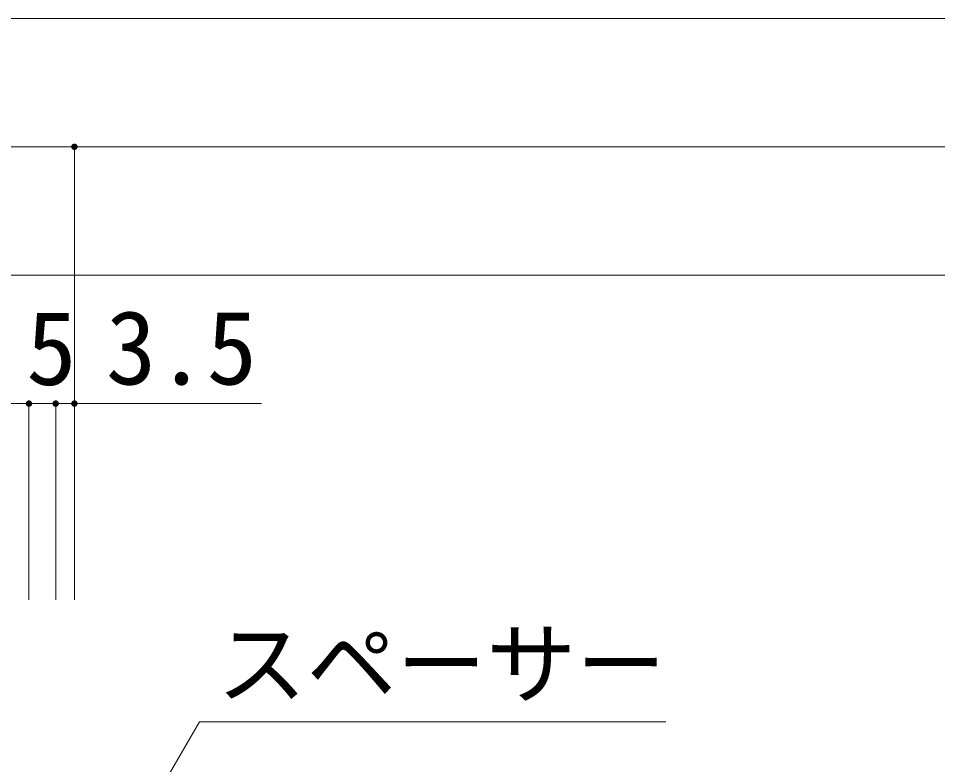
# Model space of a CAD drawing. Units: millimetres, scale not verified. Extents: x -10000 to 10000, y -6925 to 6925.
# Drawn here: x -6806 to -5732, y -3476 to -2604 of the extents above; entities that cross this region are included whole.
import ezdxf
from ezdxf.enums import TextEntityAlignment as Align

# ---------------------------------------------------------------- set-up
doc = ezdxf.new("R2010")
doc.units = ezdxf.units.MM
doc.header["$LTSCALE"] = 50
for name, color, linetype, lineweight in [('0-5_1-7', 7, 'Continuous', 9), ('0-9_1-8', 3, 'Continuous', 9), ('2-1_3-7', 7, 'Continuous', 9), ('2-4_3-8', 3, 'Continuous', 9)]:
    doc.layers.add(name, color=color, linetype=linetype, lineweight=lineweight)
doc.styles.add('ＭＳ ゴシック', font='')
doc.styles.get('ＭＳ ゴシック').set_extended_font_data('MS Gothic')

msp = doc.modelspace()

# ---------------------------------------------------------------- linework, layer by layer
at = {"layer": '2-1_3-7', "color": 3}
for p, q in [((-2752.84, -2603.89), (-7365.53, -2603.89)), ((-6740.53, -2753.89), (-7365.53, -2753.89)), ((-6740.53, -2753.89), (-6740.53, -3283.18)), ((-2752.84, -2753.89), (-6740.53, -2753.89)), ((-2805.97, -2903.89), (-6949.91, -2903.89)), ((-6793.66, -3053.89), (-6949.91, -3053.89)), ((-6762.41, -3053.89), (-6793.66, -3053.89)), ((-6793.66, -3053.89), (-6793.66, -3283.18)), ((-6740.53, -3053.89), (-6762.41, -3053.89)), ((-6762.41, -3053.89), (-6762.41, -3283.18)), ((-6740.53, -3053.89), (-6521.79, -3053.89)), ((-6740.53, -3178.89), (-6740.53, -3283.18))]:
    msp.add_line(p, q, dxfattribs=at)
at = {"layer": '2-1_3-7'}
for points in [[(-6744.22, -2753.18), (-6740.53, -2753.89), (-6744.28, -2753.65)], [(-6744.22, -2753.18), (-6740.53, -2753.89), (-6744.28, -2753.65)], [(-6744.28, -2753.65), (-6740.53, -2753.89), (-6744.28, -2753.89)], [(-6744.28, -2753.65), (-6740.53, -2753.89), (-6744.28, -2753.89)], [(-6744.28, -2753.89), (-6743.27, -2756.45), (-6744.25, -2754.36)], [(-6744.28, -2753.89), (-6742.92, -2756.78), (-6743.27, -2756.45)], [(-6740.53, -2753.89), (-6742.92, -2756.78), (-6744.28, -2753.89)], [(-6744.28, -2753.89), (-6743.27, -2756.45), (-6744.25, -2754.36)], [(-6744.28, -2753.89), (-6742.92, -2756.78), (-6743.27, -2756.45)], [(-6740.53, -2753.89), (-6742.92, -2756.78), (-6744.28, -2753.89)], [(-6744.25, -2754.36), (-6743.57, -2756.09), (-6744.16, -2754.82)], [(-6744.25, -2754.36), (-6743.27, -2756.45), (-6743.57, -2756.09)], [(-6744.25, -2754.36), (-6743.57, -2756.09), (-6744.16, -2754.82)], [(-6744.25, -2754.36), (-6743.27, -2756.45), (-6743.57, -2756.09)], [(-6744.1, -2752.73), (-6740.53, -2753.89), (-6744.22, -2753.18)], [(-6744.1, -2752.73), (-6740.53, -2753.89), (-6744.22, -2753.18)], [(-6744.16, -2754.82), (-6743.82, -2755.69), (-6744.02, -2755.27)], [(-6744.16, -2754.82), (-6743.57, -2756.09), (-6743.82, -2755.69)], [(-6744.16, -2754.82), (-6743.82, -2755.69), (-6744.02, -2755.27)], [(-6744.16, -2754.82), (-6743.57, -2756.09), (-6743.82, -2755.69)], [(-6743.93, -2752.29), (-6740.53, -2753.89), (-6744.1, -2752.73)], [(-6743.93, -2752.29), (-6740.53, -2753.89), (-6744.1, -2752.73)], [(-6743.7, -2751.88), (-6740.53, -2753.89), (-6743.93, -2752.29)], [(-6743.7, -2751.88), (-6740.53, -2753.89), (-6743.93, -2752.29)], [(-6743.42, -2751.5), (-6740.53, -2753.89), (-6743.7, -2751.88)], [(-6743.42, -2751.5), (-6740.53, -2753.89), (-6743.7, -2751.88)], [(-6743.1, -2751.15), (-6740.53, -2753.89), (-6743.42, -2751.5)], [(-6743.1, -2751.15), (-6740.53, -2753.89), (-6743.42, -2751.5)], [(-6742.74, -2750.85), (-6740.53, -2753.89), (-6743.1, -2751.15)], [(-6742.74, -2750.85), (-6740.53, -2753.89), (-6743.1, -2751.15)], [(-6740.53, -2753.89), (-6742.54, -2757.05), (-6742.92, -2756.78)], [(-6740.53, -2753.89), (-6742.54, -2757.05), (-6742.92, -2756.78)], [(-6742.34, -2750.6), (-6740.53, -2753.89), (-6742.74, -2750.85)], [(-6742.34, -2750.6), (-6740.53, -2753.89), (-6742.74, -2750.85)], [(-6740.53, -2753.89), (-6742.13, -2757.28), (-6742.54, -2757.05)], [(-6740.53, -2753.89), (-6742.13, -2757.28), (-6742.54, -2757.05)], [(-6741.91, -2750.4), (-6740.53, -2753.89), (-6742.34, -2750.6)], [(-6741.91, -2750.4), (-6740.53, -2753.89), (-6742.34, -2750.6)], [(-6740.53, -2753.89), (-6741.69, -2757.45), (-6742.13, -2757.28)], [(-6740.53, -2753.89), (-6741.69, -2757.45), (-6742.13, -2757.28)], [(-6741.91, -2750.4), (-6740.53, -2750.14), (-6740.53, -2753.89)], [(-6741.47, -2750.25), (-6740.53, -2750.14), (-6741.91, -2750.4)], [(-6741.91, -2750.4), (-6740.53, -2750.14), (-6740.53, -2753.89)], [(-6741.47, -2750.25), (-6740.53, -2750.14), (-6741.91, -2750.4)], [(-6740.53, -2753.89), (-6741.24, -2757.57), (-6741.69, -2757.45)], [(-6740.53, -2753.89), (-6741.24, -2757.57), (-6741.69, -2757.45)], [(-6741, -2750.17), (-6740.53, -2750.14), (-6741.47, -2750.25)], [(-6741, -2750.17), (-6740.53, -2750.14), (-6741.47, -2750.25)], [(-6740.53, -2753.89), (-6740.77, -2757.63), (-6741.24, -2757.57)], [(-6740.53, -2753.89), (-6740.77, -2757.63), (-6741.24, -2757.57)], [(-6740.53, -2753.89), (-6740.53, -2757.64), (-6740.77, -2757.63)], [(-6740.53, -2753.89), (-6740.53, -2757.64), (-6740.77, -2757.63)], [(-6740.53, -2750.14), (-6736.78, -2753.89), (-6740.53, -2753.89)], [(-6740.3, -2750.14), (-6736.78, -2753.89), (-6740.53, -2750.14)], [(-6740.53, -2750.14), (-6736.78, -2753.89), (-6740.53, -2753.89)], [(-6740.3, -2750.14), (-6736.78, -2753.89), (-6740.53, -2750.14)], [(-6740.53, -2753.89), (-6740.06, -2757.61), (-6740.53, -2757.64)], [(-6740.53, -2753.89), (-6739.6, -2757.52), (-6740.06, -2757.61)], [(-6740.53, -2753.89), (-6739.15, -2757.37), (-6739.6, -2757.52)], [(-6740.53, -2753.89), (-6738.73, -2757.17), (-6739.15, -2757.37)], [(-6736.78, -2753.89), (-6738.73, -2757.17), (-6740.53, -2753.89)], [(-6740.53, -2753.89), (-6740.06, -2757.61), (-6740.53, -2757.64)], [(-6740.53, -2753.89), (-6739.6, -2757.52), (-6740.06, -2757.61)], [(-6740.53, -2753.89), (-6739.15, -2757.37), (-6739.6, -2757.52)], [(-6740.53, -2753.89), (-6738.73, -2757.17), (-6739.15, -2757.37)], [(-6736.78, -2753.89), (-6738.73, -2757.17), (-6740.53, -2753.89)], [(-6739.83, -2750.2), (-6736.78, -2753.89), (-6740.3, -2750.14)], [(-6739.83, -2750.2), (-6736.78, -2753.89), (-6740.3, -2750.14)], [(-6739.37, -2750.32), (-6736.78, -2753.89), (-6739.83, -2750.2)], [(-6739.37, -2750.32), (-6736.78, -2753.89), (-6739.83, -2750.2)], [(-6738.94, -2750.49), (-6736.78, -2753.89), (-6739.37, -2750.32)], [(-6738.94, -2750.49), (-6736.78, -2753.89), (-6739.37, -2750.32)], [(-6738.52, -2750.72), (-6736.78, -2753.89), (-6738.94, -2750.49)], [(-6738.52, -2750.72), (-6736.78, -2753.89), (-6738.94, -2750.49)], [(-6736.78, -2753.89), (-6738.33, -2756.92), (-6738.73, -2757.17)], [(-6736.78, -2753.89), (-6738.33, -2756.92), (-6738.73, -2757.17)], [(-6738.14, -2751), (-6736.78, -2753.89), (-6738.52, -2750.72)], [(-6738.14, -2751), (-6736.78, -2753.89), (-6738.52, -2750.72)], [(-6736.78, -2753.89), (-6737.97, -2756.62), (-6738.33, -2756.92)], [(-6736.78, -2753.89), (-6737.97, -2756.62), (-6738.33, -2756.92)], [(-6737.8, -2751.32), (-6736.78, -2753.89), (-6738.14, -2751)], [(-6737.8, -2751.32), (-6736.78, -2753.89), (-6738.14, -2751)], [(-6736.78, -2753.89), (-6737.64, -2756.28), (-6737.97, -2756.62)], [(-6736.78, -2753.89), (-6737.64, -2756.28), (-6737.97, -2756.62)], [(-6737.8, -2751.32), (-6736.81, -2753.42), (-6736.78, -2753.89)], [(-6737.5, -2751.68), (-6736.81, -2753.42), (-6737.8, -2751.32)], [(-6737.8, -2751.32), (-6736.81, -2753.42), (-6736.78, -2753.89)], [(-6737.5, -2751.68), (-6736.81, -2753.42), (-6737.8, -2751.32)], [(-6736.78, -2753.89), (-6737.37, -2755.9), (-6737.64, -2756.28)], [(-6736.78, -2753.89), (-6737.37, -2755.9), (-6737.64, -2756.28)], [(-6737.5, -2751.68), (-6736.9, -2752.95), (-6736.81, -2753.42)], [(-6737.25, -2752.08), (-6736.9, -2752.95), (-6737.5, -2751.68)], [(-6737.5, -2751.68), (-6736.9, -2752.95), (-6736.81, -2753.42)], [(-6737.25, -2752.08), (-6736.9, -2752.95), (-6737.5, -2751.68)], [(-6736.78, -2753.89), (-6737.14, -2755.48), (-6737.37, -2755.9)], [(-6736.78, -2753.89), (-6737.14, -2755.48), (-6737.37, -2755.9)], [(-6737.25, -2752.08), (-6737.05, -2752.51), (-6736.9, -2752.95)], [(-6737.25, -2752.08), (-6737.05, -2752.51), (-6736.9, -2752.95)], [(-6736.78, -2753.89), (-6736.97, -2755.05), (-6737.14, -2755.48)], [(-6736.78, -2753.89), (-6736.97, -2755.05), (-6737.14, -2755.48)], [(-6736.78, -2753.89), (-6736.85, -2754.59), (-6736.97, -2755.05)], [(-6736.78, -2753.89), (-6736.85, -2754.59), (-6736.97, -2755.05)], [(-6736.78, -2753.89), (-6736.79, -2754.12), (-6736.85, -2754.59)], [(-6736.78, -2753.89), (-6736.79, -2754.12), (-6736.85, -2754.59)], [(-6795.04, -3050.4), (-6793.66, -3050.14), (-6793.66, -3053.89)], [(-6794.59, -3050.25), (-6793.66, -3050.14), (-6795.04, -3050.4)], [(-6794.13, -3050.17), (-6793.66, -3050.14), (-6794.59, -3050.25)], [(-6793.66, -3050.14), (-6789.91, -3053.89), (-6793.66, -3053.89)], [(-6793.42, -3050.14), (-6789.91, -3053.89), (-6793.66, -3050.14)], [(-6792.95, -3050.2), (-6789.91, -3053.89), (-6793.42, -3050.14)], [(-6792.5, -3050.32), (-6789.91, -3053.89), (-6792.95, -3050.2)], [(-6763.79, -3050.4), (-6762.41, -3050.14), (-6762.41, -3053.89)], [(-6763.34, -3050.25), (-6762.41, -3050.14), (-6763.79, -3050.4)], [(-6762.88, -3050.17), (-6762.41, -3050.14), (-6763.34, -3050.25)], [(-6762.41, -3050.14), (-6758.66, -3053.89), (-6762.41, -3053.89)], [(-6762.17, -3050.14), (-6758.66, -3053.89), (-6762.41, -3050.14)], [(-6761.7, -3050.2), (-6758.66, -3053.89), (-6762.17, -3050.14)], [(-6761.25, -3050.32), (-6758.66, -3053.89), (-6761.7, -3050.2)], [(-6741.91, -3050.4), (-6740.53, -3050.14), (-6740.53, -3053.89)], [(-6741.47, -3050.25), (-6740.53, -3050.14), (-6741.91, -3050.4)], [(-6741, -3050.17), (-6740.53, -3050.14), (-6741.47, -3050.25)], [(-6740.53, -3050.14), (-6736.78, -3053.89), (-6740.53, -3053.89)], [(-6740.3, -3050.14), (-6736.78, -3053.89), (-6740.53, -3050.14)], [(-6739.83, -3050.2), (-6736.78, -3053.89), (-6740.3, -3050.14)], [(-6739.37, -3050.32), (-6736.78, -3053.89), (-6739.83, -3050.2)], [(-6797.4, -3053.65), (-6793.66, -3053.89), (-6797.41, -3053.89)], [(-6797.41, -3053.89), (-6796.39, -3056.45), (-6797.38, -3054.36)], [(-6797.41, -3053.89), (-6796.05, -3056.78), (-6796.39, -3056.45)], [(-6793.66, -3053.89), (-6796.05, -3056.78), (-6797.41, -3053.89)], [(-6797.34, -3053.18), (-6793.66, -3053.89), (-6797.4, -3053.65)], [(-6797.38, -3054.36), (-6796.69, -3056.09), (-6797.29, -3054.82)], [(-6797.38, -3054.36), (-6796.39, -3056.45), (-6796.69, -3056.09)], [(-6797.22, -3052.73), (-6793.66, -3053.89), (-6797.34, -3053.18)], [(-6797.29, -3054.82), (-6796.94, -3055.69), (-6797.14, -3055.27)], [(-6797.29, -3054.82), (-6796.69, -3056.09), (-6796.94, -3055.69)], [(-6797.05, -3052.29), (-6793.66, -3053.89), (-6797.22, -3052.73)], [(-6796.82, -3051.88), (-6793.66, -3053.89), (-6797.05, -3052.29)], [(-6796.55, -3051.5), (-6793.66, -3053.89), (-6796.82, -3051.88)], [(-6796.22, -3051.15), (-6793.66, -3053.89), (-6796.55, -3051.5)], [(-6795.86, -3050.85), (-6793.66, -3053.89), (-6796.22, -3051.15)], [(-6793.66, -3053.89), (-6795.67, -3057.05), (-6796.05, -3056.78)], [(-6795.46, -3050.6), (-6793.66, -3053.89), (-6795.86, -3050.85)], [(-6793.66, -3053.89), (-6795.25, -3057.28), (-6795.67, -3057.05)], [(-6795.04, -3050.4), (-6793.66, -3053.89), (-6795.46, -3050.6)], [(-6793.66, -3053.89), (-6794.82, -3057.45), (-6795.25, -3057.28)], [(-6793.66, -3053.89), (-6794.36, -3057.57), (-6794.82, -3057.45)], [(-6793.66, -3053.89), (-6793.89, -3057.63), (-6794.36, -3057.57)], [(-6793.66, -3053.89), (-6793.66, -3057.64), (-6793.89, -3057.63)], [(-6793.66, -3053.89), (-6793.19, -3057.61), (-6793.66, -3057.64)], [(-6793.66, -3053.89), (-6792.72, -3057.52), (-6793.19, -3057.61)], [(-6793.66, -3053.89), (-6792.28, -3057.37), (-6792.72, -3057.52)], [(-6793.66, -3053.89), (-6791.85, -3057.17), (-6792.28, -3057.37)], [(-6789.91, -3053.89), (-6791.85, -3057.17), (-6793.66, -3053.89)], [(-6792.06, -3050.49), (-6789.91, -3053.89), (-6792.5, -3050.32)], [(-6791.65, -3050.72), (-6789.91, -3053.89), (-6792.06, -3050.49)], [(-6789.91, -3053.89), (-6791.45, -3056.92), (-6791.85, -3057.17)], [(-6791.27, -3051), (-6789.91, -3053.89), (-6791.65, -3050.72)], [(-6789.91, -3053.89), (-6791.09, -3056.62), (-6791.45, -3056.92)], [(-6790.92, -3051.32), (-6789.91, -3053.89), (-6791.27, -3051)], [(-6789.91, -3053.89), (-6790.77, -3056.28), (-6791.09, -3056.62)], [(-6790.92, -3051.32), (-6789.94, -3053.42), (-6789.91, -3053.89)], [(-6790.62, -3051.68), (-6789.94, -3053.42), (-6790.92, -3051.32)], [(-6789.91, -3053.89), (-6790.49, -3055.9), (-6790.77, -3056.28)], [(-6790.62, -3051.68), (-6790.03, -3052.95), (-6789.94, -3053.42)], [(-6790.37, -3052.08), (-6790.03, -3052.95), (-6790.62, -3051.68)], [(-6789.91, -3053.89), (-6790.26, -3055.48), (-6790.49, -3055.9)], [(-6790.37, -3052.08), (-6790.17, -3052.51), (-6790.03, -3052.95)], [(-6789.91, -3053.89), (-6790.09, -3055.05), (-6790.26, -3055.48)], [(-6789.91, -3053.89), (-6789.97, -3054.59), (-6790.09, -3055.05)], [(-6789.91, -3053.89), (-6789.91, -3054.12), (-6789.97, -3054.59)], [(-6766.15, -3053.65), (-6762.41, -3053.89), (-6766.16, -3053.89)], [(-6766.16, -3053.89), (-6765.14, -3056.45), (-6766.13, -3054.36)], [(-6766.16, -3053.89), (-6764.8, -3056.78), (-6765.14, -3056.45)], [(-6762.41, -3053.89), (-6764.8, -3056.78), (-6766.16, -3053.89)], [(-6766.09, -3053.18), (-6762.41, -3053.89), (-6766.15, -3053.65)], [(-6766.13, -3054.36), (-6765.44, -3056.09), (-6766.04, -3054.82)], [(-6766.13, -3054.36), (-6765.14, -3056.45), (-6765.44, -3056.09)], [(-6765.97, -3052.73), (-6762.41, -3053.89), (-6766.09, -3053.18)], [(-6766.04, -3054.82), (-6765.69, -3055.69), (-6765.89, -3055.27)], [(-6766.04, -3054.82), (-6765.44, -3056.09), (-6765.69, -3055.69)], [(-6765.8, -3052.29), (-6762.41, -3053.89), (-6765.97, -3052.73)], [(-6765.57, -3051.88), (-6762.41, -3053.89), (-6765.8, -3052.29)], [(-6765.3, -3051.5), (-6762.41, -3053.89), (-6765.57, -3051.88)], [(-6764.97, -3051.15), (-6762.41, -3053.89), (-6765.3, -3051.5)], [(-6764.61, -3050.85), (-6762.41, -3053.89), (-6764.97, -3051.15)], [(-6762.41, -3053.89), (-6764.42, -3057.05), (-6764.8, -3056.78)], [(-6764.21, -3050.6), (-6762.41, -3053.89), (-6764.61, -3050.85)], [(-6762.41, -3053.89), (-6764, -3057.28), (-6764.42, -3057.05)], [(-6763.79, -3050.4), (-6762.41, -3053.89), (-6764.21, -3050.6)], [(-6762.41, -3053.89), (-6763.57, -3057.45), (-6764, -3057.28)], [(-6762.41, -3053.89), (-6763.11, -3057.57), (-6763.57, -3057.45)], [(-6762.41, -3053.89), (-6762.64, -3057.63), (-6763.11, -3057.57)], [(-6762.41, -3053.89), (-6762.41, -3057.64), (-6762.64, -3057.63)], [(-6762.41, -3053.89), (-6761.94, -3057.61), (-6762.41, -3057.64)], [(-6762.41, -3053.89), (-6761.47, -3057.52), (-6761.94, -3057.61)], [(-6762.41, -3053.89), (-6761.03, -3057.37), (-6761.47, -3057.52)], [(-6762.41, -3053.89), (-6760.6, -3057.17), (-6761.03, -3057.37)], [(-6758.66, -3053.89), (-6760.6, -3057.17), (-6762.41, -3053.89)], [(-6760.81, -3050.49), (-6758.66, -3053.89), (-6761.25, -3050.32)], [(-6760.4, -3050.72), (-6758.66, -3053.89), (-6760.81, -3050.49)], [(-6758.66, -3053.89), (-6760.2, -3056.92), (-6760.6, -3057.17)], [(-6760.02, -3051), (-6758.66, -3053.89), (-6760.4, -3050.72)], [(-6758.66, -3053.89), (-6759.84, -3056.62), (-6760.2, -3056.92)], [(-6759.67, -3051.32), (-6758.66, -3053.89), (-6760.02, -3051)], [(-6758.66, -3053.89), (-6759.52, -3056.28), (-6759.84, -3056.62)], [(-6759.67, -3051.32), (-6758.69, -3053.42), (-6758.66, -3053.89)], [(-6759.37, -3051.68), (-6758.69, -3053.42), (-6759.67, -3051.32)], [(-6758.66, -3053.89), (-6759.24, -3055.9), (-6759.52, -3056.28)], [(-6759.37, -3051.68), (-6758.78, -3052.95), (-6758.69, -3053.42)], [(-6759.12, -3052.08), (-6758.78, -3052.95), (-6759.37, -3051.68)], [(-6758.66, -3053.89), (-6759.01, -3055.48), (-6759.24, -3055.9)], [(-6759.12, -3052.08), (-6758.92, -3052.51), (-6758.78, -3052.95)], [(-6758.66, -3053.89), (-6758.84, -3055.05), (-6759.01, -3055.48)], [(-6758.66, -3053.89), (-6758.72, -3054.59), (-6758.84, -3055.05)], [(-6758.66, -3053.89), (-6758.66, -3054.12), (-6758.72, -3054.59)], [(-6744.22, -3053.18), (-6740.53, -3053.89), (-6744.28, -3053.65)], [(-6744.28, -3053.65), (-6740.53, -3053.89), (-6744.28, -3053.89)], [(-6744.28, -3053.89), (-6743.27, -3056.45), (-6744.25, -3054.36)], [(-6744.28, -3053.89), (-6742.92, -3056.78), (-6743.27, -3056.45)], [(-6740.53, -3053.89), (-6742.92, -3056.78), (-6744.28, -3053.89)], [(-6744.25, -3054.36), (-6743.57, -3056.09), (-6744.16, -3054.82)], [(-6744.25, -3054.36), (-6743.27, -3056.45), (-6743.57, -3056.09)], [(-6744.1, -3052.73), (-6740.53, -3053.89), (-6744.22, -3053.18)], [(-6744.16, -3054.82), (-6743.82, -3055.69), (-6744.02, -3055.27)], [(-6744.16, -3054.82), (-6743.57, -3056.09), (-6743.82, -3055.69)], [(-6743.93, -3052.29), (-6740.53, -3053.89), (-6744.1, -3052.73)], [(-6743.7, -3051.88), (-6740.53, -3053.89), (-6743.93, -3052.29)], [(-6743.42, -3051.5), (-6740.53, -3053.89), (-6743.7, -3051.88)], [(-6743.1, -3051.15), (-6740.53, -3053.89), (-6743.42, -3051.5)], [(-6742.74, -3050.85), (-6740.53, -3053.89), (-6743.1, -3051.15)], [(-6740.53, -3053.89), (-6742.54, -3057.05), (-6742.92, -3056.78)], [(-6742.34, -3050.6), (-6740.53, -3053.89), (-6742.74, -3050.85)], [(-6740.53, -3053.89), (-6742.13, -3057.28), (-6742.54, -3057.05)], [(-6741.91, -3050.4), (-6740.53, -3053.89), (-6742.34, -3050.6)], [(-6740.53, -3053.89), (-6741.69, -3057.45), (-6742.13, -3057.28)], [(-6740.53, -3053.89), (-6741.24, -3057.57), (-6741.69, -3057.45)], [(-6740.53, -3053.89), (-6740.77, -3057.63), (-6741.24, -3057.57)], [(-6740.53, -3053.89), (-6740.53, -3057.64), (-6740.77, -3057.63)], [(-6740.53, -3053.89), (-6740.06, -3057.61), (-6740.53, -3057.64)], [(-6740.53, -3053.89), (-6739.6, -3057.52), (-6740.06, -3057.61)], [(-6740.53, -3053.89), (-6739.15, -3057.37), (-6739.6, -3057.52)], [(-6740.53, -3053.89), (-6738.73, -3057.17), (-6739.15, -3057.37)], [(-6736.78, -3053.89), (-6738.73, -3057.17), (-6740.53, -3053.89)], [(-6738.94, -3050.49), (-6736.78, -3053.89), (-6739.37, -3050.32)], [(-6738.52, -3050.72), (-6736.78, -3053.89), (-6738.94, -3050.49)], [(-6736.78, -3053.89), (-6738.33, -3056.92), (-6738.73, -3057.17)], [(-6738.14, -3051), (-6736.78, -3053.89), (-6738.52, -3050.72)], [(-6736.78, -3053.89), (-6737.97, -3056.62), (-6738.33, -3056.92)], [(-6737.8, -3051.32), (-6736.78, -3053.89), (-6738.14, -3051)], [(-6736.78, -3053.89), (-6737.64, -3056.28), (-6737.97, -3056.62)], [(-6737.8, -3051.32), (-6736.81, -3053.42), (-6736.78, -3053.89)], [(-6737.5, -3051.68), (-6736.81, -3053.42), (-6737.8, -3051.32)], [(-6736.78, -3053.89), (-6737.37, -3055.9), (-6737.64, -3056.28)], [(-6737.5, -3051.68), (-6736.9, -3052.95), (-6736.81, -3053.42)], [(-6737.25, -3052.08), (-6736.9, -3052.95), (-6737.5, -3051.68)], [(-6736.78, -3053.89), (-6737.14, -3055.48), (-6737.37, -3055.9)], [(-6737.25, -3052.08), (-6737.05, -3052.51), (-6736.9, -3052.95)], [(-6736.78, -3053.89), (-6736.97, -3055.05), (-6737.14, -3055.48)], [(-6736.78, -3053.89), (-6736.85, -3054.59), (-6736.97, -3055.05)], [(-6736.78, -3053.89), (-6736.79, -3054.12), (-6736.85, -3054.59)]]:
    msp.add_solid(points, dxfattribs=at)
at = {"layer": '2-4_3-8'}
msp.add_lwpolyline([(-6787.41, -3758.58), (-6594.25, -3425.76), (-6049.35, -3425.76)], dxfattribs=at)

# ---------------------------------------------------------------- texts
at = {"layer": '0-5_1-7', "color": 4, "style": 'ＭＳ ゴシック'}
for s, p in [('5', (-6796.78, -3058.09)), ('3.5', (-6703.72, -3057.53))]:
    msp.add_text(s, height=86.51, dxfattribs=at).set_placement(p, align=Align.BOTTOM_LEFT)
at = {"layer": '0-9_1-8', "color": 4, "style": 'ＭＳ ゴシック'}
msp.add_text('スペーサー', height=76.98, dxfattribs=at).set_placement((-6574.25, -3419.28), align=Align.BOTTOM_LEFT)

doc.saveas('drawing.dxf')
